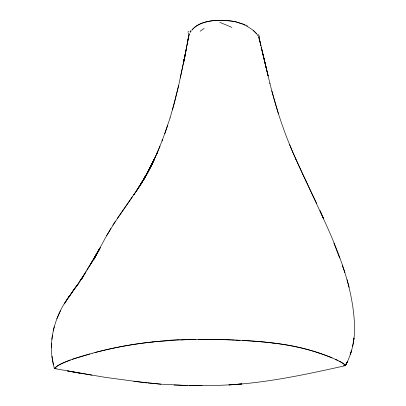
<?xml version="1.0" encoding="UTF-8"?>
<svg xmlns="http://www.w3.org/2000/svg" width="406" height="406" viewBox="0 0 406 406"><rect width="100%" height="100%" fill="white"/><g stroke="black" fill="none" stroke-linecap="round" stroke-linejoin="round"><path stroke-width="0.61" d="M188.364 39.103L189.176 33.957M78.967 282.485L83.849 275.588L68.878 296.745L64.31 303.932L69.147 296.446C53.962 316.781 46.989 343.902 54.44 368.607M188.384 39.286L188.658 36.256L189.379 33.916M51.44 347.805L51.526 343.532M345.425 365.623C351.961 353.601 354.859 339.817 354.56 326.18L354.55 325.455C352.479 273.751 326.891 227.015 305.936 180.903M51.861 339.345L52.445 335.016M354.012 337.98L353.438 341.964L353.981 338.259M187.278 44.249L188.638 35.88M188.577 36.261L185.481 53.333M188.42 37.702L183.705 61.758L186.801 46.67M352.626 346.318L353.357 342.466M183.649 61.966L185.232 54.343M54.272 326.668L53.232 330.926M185.192 54.577L178.594 85.691L172.454 109.889M180.279 77.993L185.166 54.79L183.608 62.164M178.599 85.656L174.702 101.708L170.073 117.897M350.388 354.25L351.55 350.419L350.439 354.052M164.927 133.275L164.826 133.589L170.109 117.755M167.642 125.434L167.779 125.068L162.045 141.024L162.694 139.359L156.538 154.356L159.949 146.312L159.614 147.104M56.855 318.801L60.448 310.763M156.904 153.498L157.772 151.565L151.128 165.922L154.529 158.792M151.666 164.79L154.539 158.949L146.343 174.956L153.94 160.142M149.936 168.17L153.351 161.329M96.308 254.658L99.571 248.457L95.06 257.059L105.459 237.713L115.365 221.341M347.343 361.812L345.465 365.491L347.277 361.949M94.811 257.541L93.816 259.47L99.348 249.127L95.511 255.922M149.139 169.698L152.524 163.166L141.948 182.492L147.175 173.362L143.617 179.579M95.06 257.059L98.328 250.776M151.869 164.41L147.733 172.322M94.532 257.84L100.536 247.259L81.768 278.623L86.026 271.66M96.785 253.684L93.243 260.2L94.273 258.312M149.855 168.388L142.78 181.035M147.941 172.007L140.831 184.172L148.692 170.693L144.44 178.163M94.253 258.099L99.287 249.416L91.685 262.443M106.539 235.81L110.889 228.416M146.033 175.448L138.933 187.105L146.81 174.154L141.689 182.73M89.142 266.63L92.182 261.647L86.965 270.147M140.654 184.375L144.155 178.706L135.883 191.759L141.461 183.131L136.776 190.373M85.209 272.984L79.393 281.876M190.16 32.48L190.937 31.353M112.827 225.274L132.356 196.869M134.589 193.616L133.741 194.88L138.441 187.861L137.624 189.079M117.238 218.484L135.416 192.414M190.45 31.805L191.053 31.049M191.855 30.166C196.484 24.162 204.264 22.147 211.379 20.894A11.089 2.735 0.1 0 1 214.084 20.589M192.109 29.851C197.494 23.563 205.918 21.239 213.886 20.599A19.27 4.618 0.2 0 1 220.473 20.315C228.847 20.325 237.52 21.239 245.016 25.248M89.822 353.941C80.012 356.767 70.06 359.452 60.895 364.035C60.215 364.121 51.278 369.435 55.916 368.404M70.37 359.995C65.315 362.37 57.753 364.096 54.744 368.612L91.959 375.164M72.232 359.335L92.355 353.25M56.084 368.364L54.744 368.612M92.309 353.266C126.053 344.009 161.04 339.893 195.981 339.436M94.918 352.57C113.812 347.592 133.072 343.948 152.519 341.984M345.064 365.74C306.977 374.241 268.61 382.553 229.552 384.863L215.637 385.497L188.242 385.558L160.913 384.177L133.909 381.351M163.567 341.004L170.789 340.497M229.552 384.863L241.915 383.949L228.842 384.918M214.079 20.584L220.519 20.31M180.513 339.949L185.74 339.72M192.038 339.523L218.661 339.431L246.701 340.685M198.341 339.401L202.325 339.345M203.081 339.335L207.573 339.32M208.684 339.32L212.348 339.33M221.158 20.315L222.716 20.336A14.535 3.568 0.1 0 1 224.041 20.381L233.105 21.295A13.002 2.964 0.7 0 1 235.673 21.802L241.575 23.807M213.079 339.34L216.028 339.375M202.041 385.7L189.11 385.522L201.198 385.695M216.774 339.386L220.605 339.467M221.001 339.477L225.376 339.609M174.093 385.02L187.349 385.482M226.178 339.639L230.537 339.807M231.318 339.842L234.404 339.984M235.551 340.04L240.078 340.294M242.336 340.426C274.989 341.994 308.164 346.572 338.036 360.548M253.324 341.157L262.149 341.938M343.872 365.735C348.652 365.968 340.086 361.655 339.38 361.218M343.74 365.689L345.273 365.684L345.404 365.314L341.603 362.462L335.26 359.234M147.865 382.939L160.913 384.177M272.959 343.09C293.233 345.13 313.158 350.15 332.012 357.853M146.891 382.919L105.469 377.387L67.497 370.932L79.677 373.236M246.442 25.999C251.974 29.13 258.789 33.52 259.449 40.473M253.359 30.531L256.683 33.83M302.46 173.656L316.644 203.335M295.842 159.243L306.099 181.228M295.923 159.401L292.594 151.793L302.612 173.951M320.141 210.978L323.673 218.91L319.989 210.653M289.645 144.688L292.665 151.92C283.119 129.702 275.578 106.651 269.858 83.164L269.894 83.266M339.629 258.043L333.894 243.108M344.851 272.654L342.253 265.164M258.926 37.382L260.896 45.726L259.251 38.397M278.48 113.959L271.802 90.827M347.064 279.653L349.145 287.281M262.895 54.003L264.514 60.819L261.205 47.035L269.899 83.331M262.931 54.206L268.077 75.8M266.331 68.391L264.636 61.336L268.133 76.013M262.844 53.765L259.343 38.824L259.475 40.402M53.404 364.502L51.983 356.219M188.272 34.256A217.078 28.877 -17.4 0 1 188.562 32.957M190.018 31.729A289.371 33.307 -23.4 0 1 190.835 30.582M242.387 23.756A95.354 19.209 3 0 1 245.381 25.091M245.701 25.096A90.335 17.519 3.8 0 1 247.421 25.984M258.323 34.424A286.915 29.816 20.7 0 1 259.708 37.672M219.788 22.416A135.284 17.6 13.8 0 1 231.887 27.4M187.953 32.201A216.885 25.847 -21.2 0 1 188.475 31.186M200.173 31.196A178.97 23.7 -17.1 0 1 204.132 28.516M262.362 341.903A97.719 10.693 2.2 0 1 273.202 343.06M246.589 340.735A44.538 4.73 2.3 0 1 253.136 341.197M185.501 339.629A60.717 8.303 0.7 0 1 191.865 339.431M169.454 340.274A94.623 9.922 -0.1 0 1 179.366 339.695M152.346 341.974A88.239 7.881 -0.6 0 1 163.4 340.984M156.051 155.569L148.713 170.606L156.051 155.569M73.74 289.879L68.944 297.065L73.714 289.93L78.947 283.048L73.74 289.879"/></g></svg>
